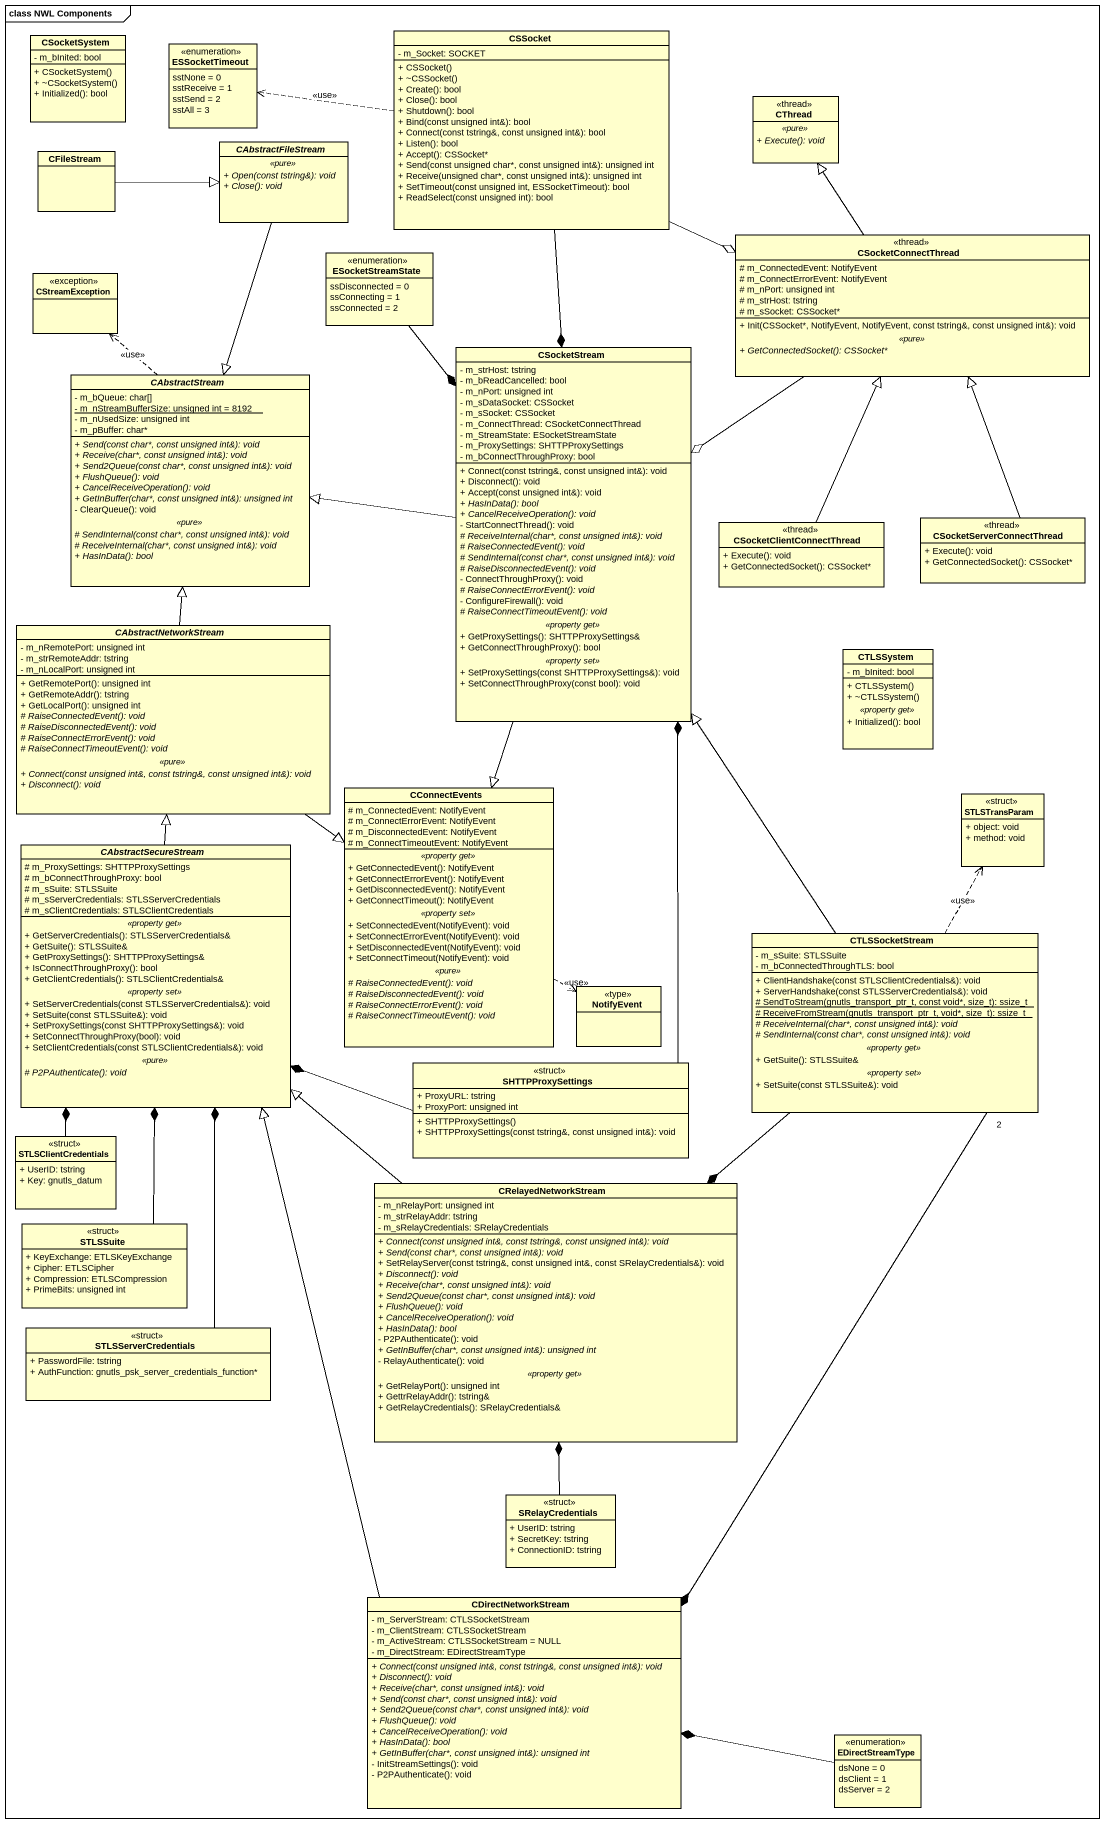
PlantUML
@startuml
mainframe class NWL Components
hide circle
hide empty members
skinparam classAttributeIconSize 0
class CSocketSystem {
  - m_bInited: bool
  + CSocketSystem()
  + ~CSocketSystem()
  + Initialized(): bool
}
class CSSocket {
  - m_Socket: SOCKET
  + CSSocket()
  + ~CSSocket()
  + Create(): bool
  + Close(): bool
  + Shutdown(): bool
  + Bind(const unsigned int&): bool
  + Connect(const tstring&, const unsigned int&): bool
  + Listen(): bool
  + Accept(): CSSocket*
  + Send(const unsigned char*, const unsigned int&): unsigned int
  + Receive(unsigned char*, const unsigned int&): unsigned int
  + SetTimeout(const unsigned int, ESSocketTimeout): bool
  + ReadSelect(const unsigned int): bool
}
enum ESSocketTimeout {
  sstNone = 0
  sstReceive = 1
  sstSend = 2
  sstAll = 3
}
class CThread <<thread>> {
  .. <<pure>> ..
  {abstract} + Execute(): void
}
class CFileStream
abstract class CAbstractFileStream {
  .. <<pure>> ..
  {abstract} + Open(const tstring&): void
  {abstract} + Close(): void
}
class CSocketConnectThread <<thread>> {
  # m_ConnectedEvent: NotifyEvent
  # m_ConnectErrorEvent: NotifyEvent
  # m_nPort: unsigned int
  # m_strHost: tstring
  # m_sSocket: CSSocket*
  --
  + Init(CSSocket*, NotifyEvent, NotifyEvent, const tstring&, const unsigned int&): void
  .. <<pure>> ..
  {abstract} + GetConnectedSocket(): CSSocket*
}
class CStreamException <<exception>>
enum ESocketStreamState {
  ssDisconnected = 0
  ssConnecting = 1
  ssConnected = 2
}
class CSocketStream {
  - m_strHost: tstring
  - m_bReadCancelled: bool
  - m_nPort: unsigned int
  - m_sDataSocket: CSSocket
  - m_sSocket: CSSocket
  - m_ConnectThread: CSocketConnectThread
  - m_StreamState: ESocketStreamState
  - m_ProxySettings: SHTTPProxySettings
  - m_bConnectThroughProxy: bool
  --
  + Connect(const tstring&, const unsigned int&): void
  + Disconnect(): void
  + Accept(const unsigned int&): void
  {abstract} + HasInData(): bool
  {abstract} + CancelReceiveOperation(): void
  - StartConnectThread(): void
  {abstract} # ReceiveInternal(char*, const unsigned int&): void
  {abstract} # RaiseConnectedEvent(): void
  {abstract} # SendInternal(const char*, const unsigned int&): void
  {abstract} # RaiseDisconnectedEvent(): void
  - ConnectThroughProxy(): void
  {abstract} # RaiseConnectErrorEvent(): void
  - ConfigureFirewall(): void
  {abstract} # RaiseConnectTimeoutEvent(): void
  .. <<property get>> ..
  + GetProxySettings(): SHTTPProxySettings&
  + GetConnectThroughProxy(): bool
  .. <<property set>> ..
  + SetProxySettings(const SHTTPProxySettings&): void
  + SetConnectThroughProxy(const bool): void
}
abstract class CAbstractStream {
  - m_bQueue: char[]
  {static} - m_nStreamBufferSize: unsigned int = 8192
  - m_nUsedSize: unsigned int
  - m_pBuffer: char*
  --
  {abstract} + Send(const char*, const unsigned int&): void
  {abstract} + Receive(char*, const unsigned int&): void
  {abstract} + Send2Queue(const char*, const unsigned int&): void
  {abstract} + FlushQueue(): void
  {abstract} + CancelReceiveOperation(): void
  {abstract} + GetInBuffer(char*, const unsigned int&): unsigned int
  - ClearQueue(): void
  .. <<pure>> ..
  {abstract} # SendInternal(const char*, const unsigned int&): void
  {abstract} # ReceiveInternal(char*, const unsigned int&): void
  {abstract} + HasInData(): bool
}
class CSocketClientConnectThread <<thread>> {
  + Execute(): void
  + GetConnectedSocket(): CSSocket*
}
class CSocketServerConnectThread <<thread>> {
  + Execute(): void
  + GetConnectedSocket(): CSSocket*
}
abstract class CAbstractNetworkStream {
  - m_nRemotePort: unsigned int
  - m_strRemoteAddr: tstring
  - m_nLocalPort: unsigned int
  --
  + GetRemotePort(): unsigned int
  + GetRemoteAddr(): tstring
  + GetLocalPort(): unsigned int
  {abstract} # RaiseConnectedEvent(): void
  {abstract} # RaiseDisconnectedEvent(): void
  {abstract} # RaiseConnectErrorEvent(): void
  {abstract} # RaiseConnectTimeoutEvent(): void
  .. <<pure>> ..
  {abstract} + Connect(const unsigned int&, const tstring&, const unsigned int&): void
  {abstract} + Disconnect(): void
}
class CTLSSystem {
  - m_bInited: bool
  --
  + CTLSSystem()
  + ~CTLSSystem()
  .. <<property get>> ..
  + Initialized(): bool
}
class CConnectEvents {
  # m_ConnectedEvent: NotifyEvent
  # m_ConnectErrorEvent: NotifyEvent
  # m_DisconnectedEvent: NotifyEvent
  # m_ConnectTimeoutEvent: NotifyEvent
  .. <<property get>> ..
  + GetConnectedEvent(): NotifyEvent
  + GetConnectErrorEvent(): NotifyEvent
  + GetDisconnectedEvent(): NotifyEvent
  + GetConnectTimeout(): NotifyEvent
  .. <<property set>> ..
  + SetConnectedEvent(NotifyEvent): void
  + SetConnectErrorEvent(NotifyEvent): void
  + SetDisconnectedEvent(NotifyEvent): void
  + SetConnectTimeout(NotifyEvent): void
  .. <<pure>> ..
  {abstract} # RaiseConnectedEvent(): void
  {abstract} # RaiseDisconnectedEvent(): void
  {abstract} # RaiseConnectErrorEvent(): void
  {abstract} # RaiseConnectTimeoutEvent(): void
}
class STLSTransParam <<struct>> {
  + object: void
  + method: void
}
abstract class CAbstractSecureStream {
  # m_ProxySettings: SHTTPProxySettings
  # m_bConnectThroughProxy: bool
  # m_sSuite: STLSSuite
  # m_sServerCredentials: STLSServerCredentials
  # m_sClientCredentials: STLSClientCredentials
  .. <<property get>> ..
  + GetServerCredentials(): STLSServerCredentials&
  + GetSuite(): STLSSuite&
  + GetProxySettings(): SHTTPProxySettings&
  + IsConnectThroughProxy(): bool
  + GetClientCredentials(): STLSClientCredentials&
  .. <<property set>> ..
  + SetServerCredentials(const STLSServerCredentials&): void
  + SetSuite(const STLSSuite&): void
  + SetProxySettings(const SHTTPProxySettings&): void
  + SetConnectThroughProxy(bool): void
  + SetClientCredentials(const STLSClientCredentials&): void
  .. <<pure>> ..
  {abstract} # P2PAuthenticate(): void
}
class CTLSSocketStream {
  - m_sSuite: STLSSuite
  - m_bConnectedThroughTLS: bool
  --
  + ClientHandshake(const STLSClientCredentials&): void
  + ServerHandshake(const STLSServerCredentials&): void
  {static} # SendToStream(gnutls_transport_ptr_t, const void*, size_t): ssize_t
  {static} # ReceiveFromStream(gnutls_transport_ptr_t, void*, size_t): ssize_t
  {abstract} # ReceiveInternal(char*, const unsigned int&): void
  {abstract} # SendInternal(const char*, const unsigned int&): void
  .. <<property get>> ..
  + GetSuite(): STLSSuite&
  .. <<property set>> ..
  + SetSuite(const STLSSuite&): void
}
class NotifyEvent <<type>>
class SHTTPProxySettings <<struct>> {
  + ProxyURL: tstring
  + ProxyPort: unsigned int
  + SHTTPProxySettings()
  + SHTTPProxySettings(const tstring&, const unsigned int&): void
}
class STLSClientCredentials <<struct>> {
  + UserID: tstring
  + Key: gnutls_datum
}
class CRelayedNetworkStream {
  - m_nRelayPort: unsigned int
  - m_strRelayAddr: tstring
  - m_sRelayCredentials: SRelayCredentials
  --
  {abstract} + Connect(const unsigned int&, const tstring&, const unsigned int&): void
  {abstract} + Send(const char*, const unsigned int&): void
  + SetRelayServer(const tstring&, const unsigned int&, const SRelayCredentials&): void
  {abstract} + Disconnect(): void
  {abstract} + Receive(char*, const unsigned int&): void
  {abstract} + Send2Queue(const char*, const unsigned int&): void
  {abstract} + FlushQueue(): void
  {abstract} + CancelReceiveOperation(): void
  {abstract} + HasInData(): bool
  - P2PAuthenticate(): void
  {abstract} + GetInBuffer(char*, const unsigned int&): unsigned int
  - RelayAuthenticate(): void
  .. <<property get>> ..
  + GetRelayPort(): unsigned int
  + GettrRelayAddr(): tstring&
  + GetRelayCredentials(): SRelayCredentials&
}
class STLSSuite <<struct>> {
  + KeyExchange: ETLSKeyExchange
  + Cipher: ETLSCipher
  + Compression: ETLSCompression
  + PrimeBits: unsigned int
}
class STLSServerCredentials <<struct>> {
  + PasswordFile: tstring
  + AuthFunction: gnutls_psk_server_credentials_function*
}
class SRelayCredentials <<struct>> {
  + UserID: tstring
  + SecretKey: tstring
  + ConnectionID: tstring
}
class CDirectNetworkStream {
  - m_ServerStream: CTLSSocketStream
  - m_ClientStream: CTLSSocketStream
  - m_ActiveStream: CTLSSocketStream = NULL
  - m_DirectStream: EDirectStreamType
  {abstract} + Connect(const unsigned int&, const tstring&, const unsigned int&): void
  {abstract} + Disconnect(): void
  {abstract} + Receive(char*, const unsigned int&): void
  {abstract} + Send(const char*, const unsigned int&): void
  {abstract} + Send2Queue(const char*, const unsigned int&): void
  {abstract} + FlushQueue(): void
  {abstract} + CancelReceiveOperation(): void
  {abstract} + HasInData(): bool
  {abstract} + GetInBuffer(char*, const unsigned int&): unsigned int
  - InitStreamSettings(): void
  - P2PAuthenticate(): void
}
enum EDirectStreamType {
  dsNone = 0
  dsClient = 1
  dsServer = 2
}
CSSocket .left.> ESSocketTimeout : <<use>>
CSSocket -right-o CSocketConnectThread
CSSocket --* CSocketStream
CFileStream -right-|> CAbstractFileStream
CAbstractFileStream --|> CAbstractStream
CSocketConnectThread -up-|> CThread
CSocketConnectThread --o CSocketStream
CSocketStream *-up- ESocketStreamState
CSocketStream -left-|> CAbstractStream
CSocketStream --|> CConnectEvents
CAbstractStream .up.> CStreamException : <<use>>
CSocketClientConnectThread -up-|> CSocketConnectThread
CSocketServerConnectThread -up-|> CSocketConnectThread
CAbstractNetworkStream -up-|> CAbstractStream
CAbstractNetworkStream --|> CConnectEvents
CConnectEvents .right.> NotifyEvent : <<use>>
CAbstractSecureStream -up-|> CAbstractNetworkStream
CTLSSocketStream -up-|> CSocketStream
CTLSSocketStream .up.> STLSTransParam : <<use>>
CTLSSocketStream --* CRelayedNetworkStream
CTLSSocketStream "2" --* CDirectNetworkStream
SHTTPProxySettings -up-* CSocketStream
SHTTPProxySettings -left-* CAbstractSecureStream
STLSClientCredentials -up-* CAbstractSecureStream
CRelayedNetworkStream -up-|> CAbstractSecureStream
STLSSuite -up-* CAbstractSecureStream
STLSServerCredentials -up-* CAbstractSecureStream
SRelayCredentials -up-* CRelayedNetworkStream
CDirectNetworkStream -up-|> CAbstractSecureStream
EDirectStreamType -left-* CDirectNetworkStream
@enduml
